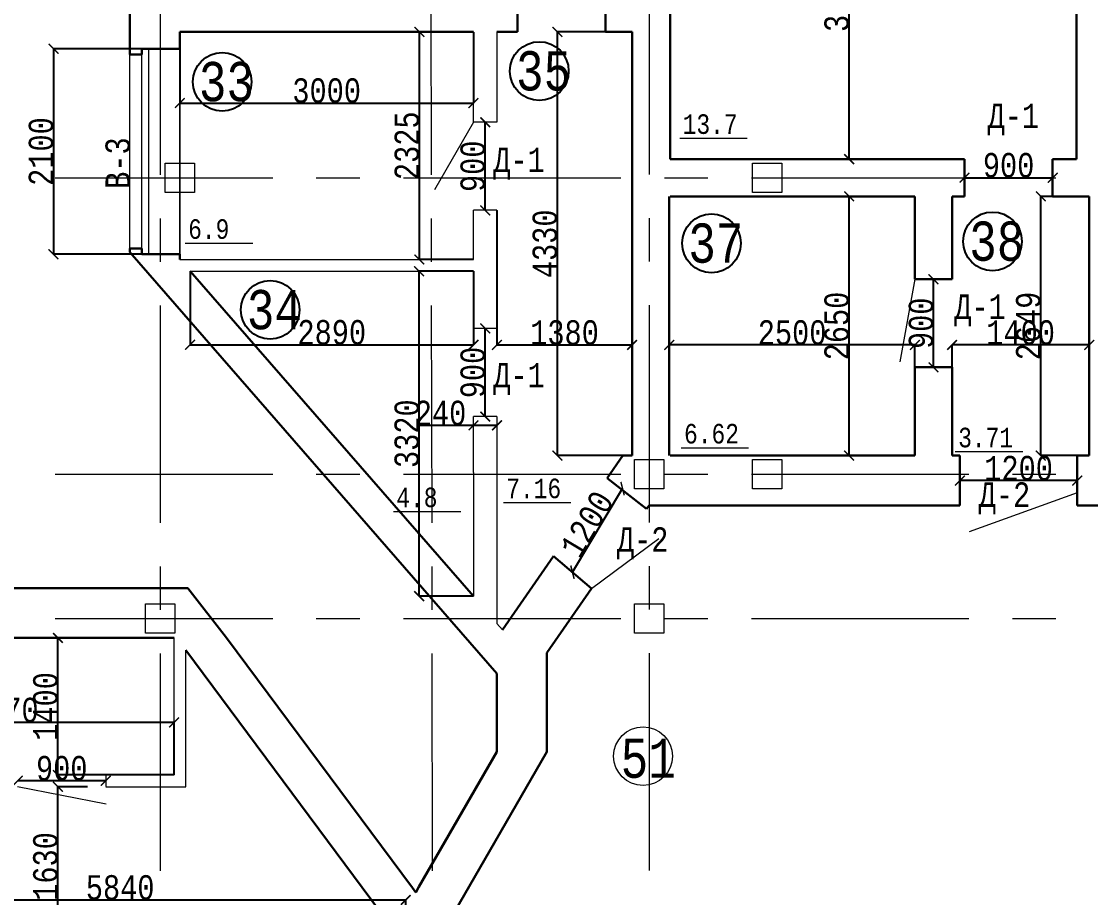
# Model space of a CAD drawing. Header units: millimetres. Extents: x -689206 to 4969298, y -1019800 to 703299.
# Drawn here: x 203509 to 214433, y -347715 to -338762 of the extents above; entities that cross this region are included whole.
import ezdxf

# ---------------------------------------------------------------- set-up
doc = ezdxf.new("R2010")
doc.units = ezdxf.units.MM
doc.linetypes.add('JIS_02_4.0', pattern=[5.5, 4, -1.5])
doc.linetypes.add('осеваяX2', pattern=[101.6, 63.5, -12.7, 12.7, -12.7])
for name, color, linetype, lineweight in [('несущие', 7, 'Continuous', 30), ('ОКНА', 250, 'Continuous', 20), ('РАЗМЕРЫ', 7, 'Continuous', 9), ('сваи', 7, 'JIS_02_4.0', 30), ('Слой1', 7, 'Continuous', 30), ('стены', 7, 'Continuous', 20)]:
    doc.layers.add(name, color=color, linetype=linetype, lineweight=lineweight)
doc.layers.add('четотам', color=7, linetype='Continuous')
doc.styles.add('Аннотативный', font='isocteur.ttf', dxfattribs={"width": 0.7, "height": 250})
doc.dimstyles.new('Аннотативный', dxfattribs={"dimscale": 0, "dimtxt": 250, "dimasz": 100, "dimexe": 1.25, "dimexo": 0.625, "dimtad": 1, "dimdec": 0, "dimtxsty": 'Аннотативный', "dimblk": 'ARCHTICK', "dimcen": 2.5, "dimadec": 0, "dimazin": 0, "dimtfac": 1, "dimtdec": 0, "dimtmove": 0, "dimatfit": 3, "dimfxl": 1, "dimarcsym": 0})

# ---------------------------------------------------------------- blocks, each defined once
blk = doc.blocks.new('_ArchTick')
at = {"color": 0, "linetype": 'ByBlock', "const_width": 0.15}
blk.add_lwpolyline([(-0.5, -0.5), (0.5, 0.5)], dxfattribs=at)
blk = doc.blocks.new('*D1908')
at = {"layer": 'Defpoints', "color": 0, "lineweight": 20, "transparency": 16777216}
for p in [(205128, -338870), (208128, -338870), (208128, -339597)]:
    blk.add_point(p, dxfattribs=at)
at = {"layer": 'стены', "color": 0, "lineweight": -2, "transparency": 16777216}
for p, q in [((205128, -338871), (205128, -339598)), ((208128, -338871), (208128, -339598)), ((205128, -339597), (208128, -339597))]:
    blk.add_line(p, q, dxfattribs=at)
at = {"layer": 'стены', "color": 0, "lineweight": -2, "transparency": 16777216, "xscale": 100, "yscale": 100, "zscale": 100, "rotation": 180}
blk.add_blockref('_ArchTick', (205128, -339597), dxfattribs=at)
at = {"layer": 'стены', "color": 0, "lineweight": -2, "transparency": 16777216, "xscale": 100, "yscale": 100, "zscale": 100}
blk.add_blockref('_ArchTick', (208128, -339597), dxfattribs=at)
at = {"layer": 'стены', "color": 0, "lineweight": 5, "transparency": 16777216, "insert": (206628, -339471), "char_height": 250, "attachment_point": 5, "style": 'Аннотативный'}
blk.add_mtext('3000', dxfattribs=at)
blk = doc.blocks.new('*D1949')
at = {"layer": 'Defpoints', "color": 0, "lineweight": 20, "transparency": 16777216}
for p in [(208248, -339793), (208248, -339793), (208248, -340693)]:
    blk.add_point(p, dxfattribs=at)
at = {"layer": 'стены', "color": 0, "lineweight": -2, "transparency": 16777216}
for p, q in [((208248, -340693), (208248, -339793)), ((208249, -339793), (208249, -339793)), ((208249, -340693), (208249, -340693))]:
    blk.add_line(p, q, dxfattribs=at)
at = {"layer": 'стены', "color": 0, "lineweight": -2, "transparency": 16777216, "xscale": 100, "yscale": 100, "zscale": 100}
for p, rotation in [((208248, -339793), 90), ((208248, -340693), 270)]:
    blk.add_blockref('_ArchTick', p, dxfattribs=dict(at, rotation=rotation))
at = {"layer": 'стены', "color": 0, "lineweight": 5, "transparency": 16777216, "insert": (208122, -340243), "char_height": 250, "attachment_point": 5, "rotation": 90, "style": 'Аннотативный'}
blk.add_mtext('900', dxfattribs=at)
blk = doc.blocks.new('*D1907')
at = {"layer": 'Defpoints', "color": 0, "lineweight": 20, "transparency": 16777216}
for p in [(205128, -339042), (203837, -341142), (205128, -341142)]:
    blk.add_point(p, dxfattribs=at)
at = {"layer": 'РАЗМЕРЫ', "color": 0, "lineweight": -2, "transparency": 16777216}
for p, q in [((205127, -339042), (203836, -339042)), ((203837, -339042), (203837, -341142)), ((205127, -341142), (203836, -341142))]:
    blk.add_line(p, q, dxfattribs=at)
at = {"layer": 'РАЗМЕРЫ', "color": 0, "lineweight": -2, "transparency": 16777216, "xscale": 100, "yscale": 100, "zscale": 100}
for p, rotation in [((203837, -339042), 90), ((203837, -341142), 270)]:
    blk.add_blockref('_ArchTick', p, dxfattribs=dict(at, rotation=rotation))
at = {"layer": 'РАЗМЕРЫ', "color": 0, "lineweight": 5, "transparency": 16777216, "insert": (203711, -340092), "char_height": 250, "attachment_point": 5, "rotation": 90, "style": 'Аннотативный'}
blk.add_mtext('2100', dxfattribs=at)
blk = doc.blocks.new('*D2016')
at = {"layer": 'Defpoints', "color": 0, "linetype": 'ByBlock', "lineweight": 20, "transparency": 16777216}
for p in [(201599, -345926), (201599, -346462), (205069, -346462)]:
    blk.add_point(p, dxfattribs=at)
at = {"layer": 'РАЗМЕРЫ', "color": 0, "linetype": 'ByBlock', "lineweight": -2, "transparency": 16777216}
for p, q in [((201599, -346461), (201599, -345925)), ((205069, -345926), (201599, -345926)), ((205069, -346461), (205069, -345925))]:
    blk.add_line(p, q, dxfattribs=at)
at = {"layer": 'РАЗМЕРЫ', "color": 0, "linetype": 'ByBlock', "lineweight": -2, "transparency": 16777216, "xscale": 100, "yscale": 100, "zscale": 100, "rotation": 180}
blk.add_blockref('_ArchTick', (201599, -345926), dxfattribs=at)
at = {"layer": 'РАЗМЕРЫ', "color": 0, "linetype": 'ByBlock', "lineweight": -2, "transparency": 16777216, "xscale": 100, "yscale": 100, "zscale": 100}
blk.add_blockref('_ArchTick', (205069, -345926), dxfattribs=at)
at = {"layer": 'РАЗМЕРЫ', "color": 0, "linetype": 'ByBlock', "lineweight": 5, "transparency": 16777216, "insert": (203334, -345800), "char_height": 250, "attachment_point": 5, "style": 'Аннотативный'}
blk.add_mtext('3470', dxfattribs=at)
blk = doc.blocks.new('*D1995')
at = {"layer": 'Defpoints', "color": 0, "linetype": 'ByBlock', "lineweight": 20, "transparency": 16777216}
for p in [(203882, -346582), (204186, -346582), (204186, -348212)]:
    blk.add_point(p, dxfattribs=at)
at = {"layer": 'РАЗМЕРЫ', "color": 0, "linetype": 'ByBlock', "lineweight": -2, "transparency": 16777216}
for p, q in [((204185, -346582), (203880, -346582)), ((203882, -348212), (203882, -346582)), ((204185, -348212), (203880, -348212))]:
    blk.add_line(p, q, dxfattribs=at)
at = {"layer": 'РАЗМЕРЫ', "color": 0, "linetype": 'ByBlock', "lineweight": -2, "transparency": 16777216, "xscale": 100, "yscale": 100, "zscale": 100}
for p, rotation in [((203882, -346582), 90), ((203882, -348212), 270)]:
    blk.add_blockref('_ArchTick', p, dxfattribs=dict(at, rotation=rotation))
at = {"layer": 'РАЗМЕРЫ', "color": 0, "linetype": 'ByBlock', "lineweight": 5, "transparency": 16777216, "insert": (203756, -347397), "char_height": 250, "attachment_point": 5, "rotation": 90, "style": 'Аннотативный'}
blk.add_mtext('1630', dxfattribs=at)
blk = doc.blocks.new('*D1996')
at = {"layer": 'Defpoints', "color": 0, "linetype": 'ByBlock', "lineweight": 20, "transparency": 16777216}
for p in [(207436, -347739), (201599, -348212), (207436, -348212)]:
    blk.add_point(p, dxfattribs=at)
at = {"layer": 'РАЗМЕРЫ', "color": 0, "linetype": 'ByBlock', "lineweight": -2, "transparency": 16777216}
for p, q in [((201599, -348211), (201599, -347738)), ((201599, -347739), (207436, -347739)), ((207436, -348211), (207436, -347738))]:
    blk.add_line(p, q, dxfattribs=at)
at = {"layer": 'РАЗМЕРЫ', "color": 0, "linetype": 'ByBlock', "lineweight": -2, "transparency": 16777216, "xscale": 100, "yscale": 100, "zscale": 100, "rotation": 180}
blk.add_blockref('_ArchTick', (201599, -347739), dxfattribs=at)
at = {"layer": 'РАЗМЕРЫ', "color": 0, "linetype": 'ByBlock', "lineweight": -2, "transparency": 16777216, "xscale": 100, "yscale": 100, "zscale": 100}
blk.add_blockref('_ArchTick', (207436, -347739), dxfattribs=at)
at = {"layer": 'РАЗМЕРЫ', "color": 0, "linetype": 'ByBlock', "lineweight": 5, "transparency": 16777216, "insert": (204518, -347613), "char_height": 250, "attachment_point": 5, "style": 'Аннотативный'}
blk.add_mtext('5840', dxfattribs=at)
blk = doc.blocks.new('*D1990')
at = {"layer": 'Defpoints', "color": 0, "linetype": 'ByBlock', "lineweight": 20, "transparency": 16777216}
for p in [(208128, -342890), (208128, -342890), (208368, -342890)]:
    blk.add_point(p, dxfattribs=at)
at = {"layer": 'РАЗМЕРЫ', "color": 0, "linetype": 'ByBlock', "lineweight": -2, "transparency": 16777216}
for p, q in [((208128, -342890), (207554, -342890)), ((208128, -342890), (208128, -342889)), ((208368, -342890), (208128, -342890)), ((208368, -342890), (208368, -342889))]:
    blk.add_line(p, q, dxfattribs=at)
at = {"layer": 'РАЗМЕРЫ', "color": 0, "linetype": 'ByBlock', "lineweight": -2, "transparency": 16777216, "xscale": 100, "yscale": 100, "zscale": 100, "rotation": 180}
blk.add_blockref('_ArchTick', (208128, -342890), dxfattribs=at)
at = {"layer": 'РАЗМЕРЫ', "color": 0, "linetype": 'ByBlock', "lineweight": -2, "transparency": 16777216, "xscale": 100, "yscale": 100, "zscale": 100}
blk.add_blockref('_ArchTick', (208368, -342890), dxfattribs=at)
at = {"layer": 'РАЗМЕРЫ', "color": 0, "linetype": 'ByBlock', "lineweight": 5, "transparency": 16777216, "insert": (207791, -342765), "char_height": 250, "attachment_point": 5, "style": 'Аннотативный'}
blk.add_mtext('240', dxfattribs=at)
blk = doc.blocks.new('*D2032')
at = {"layer": 'Defpoints', "color": 0, "linetype": 'ByBlock', "lineweight": 20, "transparency": 16777216}
for p in [(203882, -345062), (205069, -345062), (205069, -346462)]:
    blk.add_point(p, dxfattribs=at)
at = {"layer": 'РАЗМЕРЫ', "color": 0, "linetype": 'ByBlock', "lineweight": -2, "transparency": 16777216}
for p, q in [((205068, -345062), (203880, -345062)), ((203882, -346462), (203882, -345062)), ((205068, -346462), (203880, -346462))]:
    blk.add_line(p, q, dxfattribs=at)
at = {"layer": 'РАЗМЕРЫ', "color": 0, "linetype": 'ByBlock', "lineweight": -2, "transparency": 16777216, "xscale": 100, "yscale": 100, "zscale": 100}
for p, rotation in [((203882, -345062), 90), ((203882, -346462), 270)]:
    blk.add_blockref('_ArchTick', p, dxfattribs=dict(at, rotation=rotation))
at = {"layer": 'РАЗМЕРЫ', "color": 0, "linetype": 'ByBlock', "lineweight": 5, "transparency": 16777216, "insert": (203756, -345762), "char_height": 250, "attachment_point": 5, "rotation": 90, "style": 'Аннотативный'}
blk.add_mtext('1400', dxfattribs=at)
blk = doc.blocks.new('*D2033')
at = {"layer": 'Defpoints', "color": 0, "linetype": 'ByBlock', "lineweight": 20, "transparency": 16777216}
for p in [(203471, -346521), (203471, -346521), (204371, -346521)]:
    blk.add_point(p, dxfattribs=at)
at = {"layer": 'РАЗМЕРЫ', "color": 0, "linetype": 'ByBlock', "lineweight": -2, "transparency": 16777216}
for p, q in [((203471, -346520), (203471, -346519)), ((204371, -346521), (203471, -346521)), ((204371, -346520), (204371, -346519))]:
    blk.add_line(p, q, dxfattribs=at)
at = {"layer": 'РАЗМЕРЫ', "color": 0, "linetype": 'ByBlock', "lineweight": -2, "transparency": 16777216, "xscale": 100, "yscale": 100, "zscale": 100, "rotation": 180}
blk.add_blockref('_ArchTick', (203471, -346521), dxfattribs=at)
at = {"layer": 'РАЗМЕРЫ', "color": 0, "linetype": 'ByBlock', "lineweight": -2, "transparency": 16777216, "xscale": 100, "yscale": 100, "zscale": 100}
blk.add_blockref('_ArchTick', (204371, -346521), dxfattribs=at)
at = {"layer": 'РАЗМЕРЫ', "color": 0, "linetype": 'ByBlock', "lineweight": 5, "transparency": 16777216, "insert": (203921, -346395), "char_height": 250, "attachment_point": 5, "style": 'Аннотативный'}
blk.add_mtext('900', dxfattribs=at)
blk = doc.blocks.new('*D2024')
at = {"layer": 'Defpoints', "color": 0, "linetype": 'ByBlock', "lineweight": 20, "transparency": 16777216}
for p in [(213924, -340550), (214418, -340550), (214418, -343199)]:
    blk.add_point(p, dxfattribs=at)
at = {"layer": 'РАЗМЕРЫ', "color": 0, "linetype": 'ByBlock', "lineweight": -2, "transparency": 16777216}
for p, q in [((214417, -340550), (213922, -340550)), ((213924, -343199), (213924, -340550)), ((214417, -343199), (213922, -343199))]:
    blk.add_line(p, q, dxfattribs=at)
at = {"layer": 'РАЗМЕРЫ', "color": 0, "linetype": 'ByBlock', "lineweight": -2, "transparency": 16777216, "xscale": 100, "yscale": 100, "zscale": 100}
for p, rotation in [((213924, -340550), 90), ((213924, -343199), 270)]:
    blk.add_blockref('_ArchTick', p, dxfattribs=dict(at, rotation=rotation))
at = {"layer": 'РАЗМЕРЫ', "color": 0, "linetype": 'ByBlock', "lineweight": 5, "transparency": 16777216, "insert": (213798, -341875), "char_height": 250, "attachment_point": 5, "rotation": 90, "style": 'Аннотативный'}
blk.add_mtext('2649', dxfattribs=at)
blk = doc.blocks.new('*D2025')
at = {"layer": 'Defpoints', "color": 0, "linetype": 'ByBlock', "lineweight": 20, "transparency": 16777216}
for p in [(212828, -341397), (212828, -341397), (212828, -342297)]:
    blk.add_point(p, dxfattribs=at)
at = {"layer": 'РАЗМЕРЫ', "color": 0, "linetype": 'ByBlock', "lineweight": -2, "transparency": 16777216}
for p, q in [((212828, -342297), (212828, -341397)), ((212829, -341397), (212829, -341397)), ((212829, -342297), (212829, -342297))]:
    blk.add_line(p, q, dxfattribs=at)
at = {"layer": 'РАЗМЕРЫ', "color": 0, "linetype": 'ByBlock', "lineweight": -2, "transparency": 16777216, "xscale": 100, "yscale": 100, "zscale": 100}
for p, rotation in [((212828, -341397), 90), ((212828, -342297), 270)]:
    blk.add_blockref('_ArchTick', p, dxfattribs=dict(at, rotation=rotation))
at = {"layer": 'РАЗМЕРЫ', "color": 0, "linetype": 'ByBlock', "lineweight": 9, "transparency": 16777216, "insert": (212702, -341847), "char_height": 250, "attachment_point": 5, "rotation": 90, "style": 'Аннотативный'}
blk.add_mtext('900', dxfattribs=at)
blk = doc.blocks.new('*D2046')
at = {"layer": 'Defpoints', "color": 0, "linetype": 'ByBlock', "lineweight": 20, "transparency": 16777216}
for p in [(207575, -338870), (208128, -338870), (208128, -341195)]:
    blk.add_point(p, dxfattribs=at)
at = {"layer": 'РАЗМЕРЫ', "color": 0, "linetype": 'ByBlock', "lineweight": -2, "transparency": 16777216}
for p, q in [((208127, -338870), (207573, -338870)), ((207575, -341195), (207575, -338870)), ((208127, -341195), (207573, -341195))]:
    blk.add_line(p, q, dxfattribs=at)
at = {"layer": 'РАЗМЕРЫ', "color": 0, "linetype": 'ByBlock', "lineweight": -2, "transparency": 16777216, "xscale": 100, "yscale": 100, "zscale": 100}
for p, rotation in [((207575, -338870), 90), ((207575, -341195), 270)]:
    blk.add_blockref('_ArchTick', p, dxfattribs=dict(at, rotation=rotation))
at = {"layer": 'РАЗМЕРЫ', "color": 0, "linetype": 'ByBlock', "lineweight": 5, "transparency": 16777216, "insert": (207449, -340033), "char_height": 250, "attachment_point": 5, "rotation": 90, "style": 'Аннотативный'}
blk.add_mtext('2325', dxfattribs=at)
blk = doc.blocks.new('*D2047')
at = {"layer": 'Defpoints', "color": 0, "linetype": 'ByBlock', "lineweight": 20, "transparency": 16777216}
for p in [(207573, -341315), (208128, -341315), (208128, -344635)]:
    blk.add_point(p, dxfattribs=at)
at = {"layer": 'РАЗМЕРЫ', "color": 0, "linetype": 'ByBlock', "lineweight": -2, "transparency": 16777216}
for p, q in [((208127, -341315), (207572, -341315)), ((207573, -344635), (207573, -341315)), ((208127, -344635), (207572, -344635))]:
    blk.add_line(p, q, dxfattribs=at)
at = {"layer": 'РАЗМЕРЫ', "color": 0, "linetype": 'ByBlock', "lineweight": -2, "transparency": 16777216, "xscale": 100, "yscale": 100, "zscale": 100}
for p, rotation in [((207573, -341315), 90), ((207573, -344635), 270)]:
    blk.add_blockref('_ArchTick', p, dxfattribs=dict(at, rotation=rotation))
at = {"layer": 'РАЗМЕРЫ', "color": 0, "linetype": 'ByBlock', "lineweight": 5, "transparency": 16777216, "insert": (207448, -342975), "char_height": 250, "attachment_point": 5, "rotation": 90, "style": 'Аннотативный'}
blk.add_mtext('3320', dxfattribs=at)
blk = doc.blocks.new('*D2049')
at = {"layer": 'Defpoints', "color": 0, "linetype": 'ByBlock', "lineweight": 20, "transparency": 16777216}
for p in [(205232, -341315), (208128, -341315), (208128, -342067)]:
    blk.add_point(p, dxfattribs=at)
at = {"layer": 'РАЗМЕРЫ', "color": 0, "linetype": 'ByBlock', "lineweight": -2, "transparency": 16777216}
for p, q in [((205232, -341316), (205232, -342068)), ((208128, -341316), (208128, -342068)), ((205232, -342067), (208128, -342067))]:
    blk.add_line(p, q, dxfattribs=at)
at = {"layer": 'РАЗМЕРЫ', "color": 0, "linetype": 'ByBlock', "lineweight": -2, "transparency": 16777216, "xscale": 100, "yscale": 100, "zscale": 100, "rotation": 180}
blk.add_blockref('_ArchTick', (205232, -342067), dxfattribs=at)
at = {"layer": 'РАЗМЕРЫ', "color": 0, "linetype": 'ByBlock', "lineweight": -2, "transparency": 16777216, "xscale": 100, "yscale": 100, "zscale": 100}
blk.add_blockref('_ArchTick', (208128, -342067), dxfattribs=at)
at = {"layer": 'РАЗМЕРЫ', "color": 0, "linetype": 'ByBlock', "lineweight": 5, "transparency": 16777216, "insert": (206680, -341941), "char_height": 250, "attachment_point": 5, "style": 'Аннотативный'}
blk.add_mtext('2890', dxfattribs=at)
blk = doc.blocks.new('*D2055')
at = {"layer": 'Defpoints', "color": 0, "linetype": 'ByBlock', "lineweight": 20, "transparency": 16777216}
for p in [(208985, -338870), (209748, -338870), (209748, -343199)]:
    blk.add_point(p, dxfattribs=at)
at = {"layer": 'РАЗМЕРЫ', "color": 0, "linetype": 'ByBlock', "lineweight": -2, "transparency": 16777216}
for p, q in [((209747, -338870), (208984, -338870)), ((208985, -343199), (208985, -338870)), ((209747, -343199), (208984, -343199))]:
    blk.add_line(p, q, dxfattribs=at)
at = {"layer": 'РАЗМЕРЫ', "color": 0, "linetype": 'ByBlock', "lineweight": -2, "transparency": 16777216, "xscale": 100, "yscale": 100, "zscale": 100}
for p, rotation in [((208985, -338870), 90), ((208985, -343199), 270)]:
    blk.add_blockref('_ArchTick', p, dxfattribs=dict(at, rotation=rotation))
at = {"layer": 'РАЗМЕРЫ', "color": 0, "linetype": 'ByBlock', "lineweight": 5, "transparency": 16777216, "insert": (208859, -341035), "char_height": 250, "attachment_point": 5, "rotation": 90, "style": 'Аннотативный'}
blk.add_mtext('4330', dxfattribs=at)
blk = doc.blocks.new('*D2067')
at = {"layer": 'Defpoints', "color": 0, "linetype": 'ByBlock', "lineweight": 20, "transparency": 16777216}
for p in [(211966, -340550), (212638, -340550), (212638, -343199)]:
    blk.add_point(p, dxfattribs=at)
at = {"layer": 'РАЗМЕРЫ', "color": 0, "linetype": 'ByBlock', "lineweight": -2, "transparency": 16777216}
for p, q in [((212637, -340550), (211965, -340550)), ((211966, -343199), (211966, -340550)), ((212637, -343199), (211965, -343199))]:
    blk.add_line(p, q, dxfattribs=at)
at = {"layer": 'РАЗМЕРЫ', "color": 0, "linetype": 'ByBlock', "lineweight": -2, "transparency": 16777216, "xscale": 100, "yscale": 100, "zscale": 100}
for p, rotation in [((211966, -340550), 90), ((211966, -343199), 270)]:
    blk.add_blockref('_ArchTick', p, dxfattribs=dict(at, rotation=rotation))
at = {"layer": 'РАЗМЕРЫ', "color": 0, "linetype": 'ByBlock', "lineweight": 5, "transparency": 16777216, "insert": (211840, -341875), "char_height": 250, "attachment_point": 5, "rotation": 90, "style": 'Аннотативный'}
blk.add_mtext('2650', dxfattribs=at)
blk = doc.blocks.new('*D2068')
at = {"layer": 'Defpoints', "color": 0, "linetype": 'ByBlock', "lineweight": 20, "transparency": 16777216}
for p in [(210530, -336870), (211966, -336870), (210138, -340170)]:
    blk.add_point(p, dxfattribs=at)
at = {"layer": 'РАЗМЕРЫ', "color": 0, "linetype": 'ByBlock', "lineweight": -2, "transparency": 16777216}
for p, q in [((210531, -336870), (211967, -336870)), ((211966, -340170), (211966, -336870)), ((210139, -340170), (211967, -340170))]:
    blk.add_line(p, q, dxfattribs=at)
at = {"layer": 'РАЗМЕРЫ', "color": 0, "linetype": 'ByBlock', "lineweight": -2, "transparency": 16777216, "xscale": 100, "yscale": 100, "zscale": 100}
for p, rotation in [((211966, -336870), 90), ((211966, -340170), 270)]:
    blk.add_blockref('_ArchTick', p, dxfattribs=dict(at, rotation=rotation))
at = {"layer": 'РАЗМЕРЫ', "color": 0, "linetype": 'ByBlock', "lineweight": 5, "transparency": 16777216, "insert": (211840, -338520), "char_height": 250, "attachment_point": 5, "rotation": 90, "style": 'Аннотативный'}
blk.add_mtext('3300', dxfattribs=at)
blk = doc.blocks.new('*D2069')
at = {"layer": 'Defpoints', "color": 0, "linetype": 'ByBlock', "lineweight": 20, "transparency": 16777216}
for p in [(213145, -340360), (214045, -340360), (214045, -340360)]:
    blk.add_point(p, dxfattribs=at)
at = {"layer": 'РАЗМЕРЫ', "color": 0, "linetype": 'ByBlock', "lineweight": -2, "transparency": 16777216}
for p, q in [((213145, -340359), (213145, -340359)), ((213145, -340360), (214045, -340360)), ((214045, -340359), (214045, -340359))]:
    blk.add_line(p, q, dxfattribs=at)
at = {"layer": 'РАЗМЕРЫ', "color": 0, "linetype": 'ByBlock', "lineweight": -2, "transparency": 16777216, "xscale": 100, "yscale": 100, "zscale": 100, "rotation": 180}
blk.add_blockref('_ArchTick', (213145, -340360), dxfattribs=at)
at = {"layer": 'РАЗМЕРЫ', "color": 0, "linetype": 'ByBlock', "lineweight": -2, "transparency": 16777216, "xscale": 100, "yscale": 100, "zscale": 100}
blk.add_blockref('_ArchTick', (214045, -340360), dxfattribs=at)
at = {"layer": 'РАЗМЕРЫ', "color": 0, "linetype": 'ByBlock', "lineweight": 5, "transparency": 16777216, "insert": (213595, -340234), "char_height": 250, "attachment_point": 5, "style": 'Аннотативный'}
blk.add_mtext('900', dxfattribs=at)
blk = doc.blocks.new('*D2058')
at = {"layer": 'Defpoints', "color": 0, "linetype": 'ByBlock', "lineweight": 30, "transparency": 16777216}
for p in [(213097, -343454), (213097, -343454), (214297, -343454)]:
    blk.add_point(p, dxfattribs=at)
at = {"layer": 'РАЗМЕРЫ', "color": 0, "linetype": 'ByBlock', "lineweight": -2, "transparency": 16777216}
for p, q in [((213097, -343454), (213097, -343453)), ((214297, -343454), (213097, -343454)), ((214297, -343455), (214297, -343456))]:
    blk.add_line(p, q, dxfattribs=at)
at = {"layer": 'РАЗМЕРЫ', "color": 0, "linetype": 'ByBlock', "lineweight": -2, "transparency": 16777216, "xscale": 100, "yscale": 100, "zscale": 100, "rotation": 180}
blk.add_blockref('_ArchTick', (213097, -343454), dxfattribs=at)
at = {"layer": 'РАЗМЕРЫ', "color": 0, "linetype": 'ByBlock', "lineweight": -2, "transparency": 16777216, "xscale": 100, "yscale": 100, "zscale": 100}
blk.add_blockref('_ArchTick', (214297, -343454), dxfattribs=at)
at = {"layer": 'РАЗМЕРЫ', "color": 0, "linetype": 'ByBlock', "lineweight": 5, "transparency": 16777216, "insert": (213697, -343329), "char_height": 250, "attachment_point": 5, "style": 'Аннотативный'}
blk.add_mtext('1200', dxfattribs=at)
blk = doc.blocks.new('*D2052')
at = {"layer": 'Defpoints', "color": 0, "linetype": 'ByBlock', "lineweight": 20, "transparency": 16777216}
for p in [(213018, -342068), (213018, -343199), (214418, -343199)]:
    blk.add_point(p, dxfattribs=at)
at = {"layer": 'РАЗМЕРЫ', "color": 0, "linetype": 'ByBlock', "lineweight": -2, "transparency": 16777216}
for p, q in [((213018, -343199), (213018, -342067)), ((214418, -342068), (213018, -342068)), ((214418, -343199), (214418, -342067))]:
    blk.add_line(p, q, dxfattribs=at)
at = {"layer": 'РАЗМЕРЫ', "color": 0, "linetype": 'ByBlock', "lineweight": -2, "transparency": 16777216, "xscale": 100, "yscale": 100, "zscale": 100, "rotation": 180}
blk.add_blockref('_ArchTick', (213018, -342068), dxfattribs=at)
at = {"layer": 'РАЗМЕРЫ', "color": 0, "linetype": 'ByBlock', "lineweight": -2, "transparency": 16777216, "xscale": 100, "yscale": 100, "zscale": 100}
blk.add_blockref('_ArchTick', (214418, -342068), dxfattribs=at)
at = {"layer": 'РАЗМЕРЫ', "color": 0, "linetype": 'ByBlock', "lineweight": 5, "transparency": 16777216, "insert": (213718, -341943), "char_height": 250, "attachment_point": 5, "style": 'Аннотативный'}
blk.add_mtext('1400', dxfattribs=at)
blk = doc.blocks.new('*D2053')
at = {"layer": 'Defpoints', "color": 0, "linetype": 'ByBlock', "lineweight": 20, "transparency": 16777216}
for p in [(210128, -342068), (210128, -343199), (212638, -343199)]:
    blk.add_point(p, dxfattribs=at)
at = {"layer": 'РАЗМЕРЫ', "color": 0, "linetype": 'ByBlock', "lineweight": -2, "transparency": 16777216}
for p, q in [((210128, -343199), (210128, -342067)), ((212638, -342068), (210128, -342068)), ((212638, -343199), (212638, -342067))]:
    blk.add_line(p, q, dxfattribs=at)
at = {"layer": 'РАЗМЕРЫ', "color": 0, "linetype": 'ByBlock', "lineweight": -2, "transparency": 16777216, "xscale": 100, "yscale": 100, "zscale": 100, "rotation": 180}
blk.add_blockref('_ArchTick', (210128, -342068), dxfattribs=at)
at = {"layer": 'РАЗМЕРЫ', "color": 0, "linetype": 'ByBlock', "lineweight": -2, "transparency": 16777216, "xscale": 100, "yscale": 100, "zscale": 100}
blk.add_blockref('_ArchTick', (212638, -342068), dxfattribs=at)
at = {"layer": 'РАЗМЕРЫ', "color": 0, "linetype": 'ByBlock', "lineweight": 5, "transparency": 16777216, "insert": (211383, -341943), "char_height": 250, "attachment_point": 5, "style": 'Аннотативный'}
blk.add_mtext('2500', dxfattribs=at)
blk = doc.blocks.new('*D2054')
at = {"layer": 'Defpoints', "color": 0, "linetype": 'ByBlock', "lineweight": 20, "transparency": 16777216}
for p in [(208368, -340693), (209748, -340693), (209748, -342068)]:
    blk.add_point(p, dxfattribs=at)
at = {"layer": 'РАЗМЕРЫ', "color": 0, "linetype": 'ByBlock', "lineweight": -2, "transparency": 16777216}
for p, q in [((208368, -340693), (208368, -342069)), ((209748, -340693), (209748, -342069)), ((208368, -342068), (209748, -342068))]:
    blk.add_line(p, q, dxfattribs=at)
at = {"layer": 'РАЗМЕРЫ', "color": 0, "linetype": 'ByBlock', "lineweight": -2, "transparency": 16777216, "xscale": 100, "yscale": 100, "zscale": 100, "rotation": 180}
blk.add_blockref('_ArchTick', (208368, -342068), dxfattribs=at)
at = {"layer": 'РАЗМЕРЫ', "color": 0, "linetype": 'ByBlock', "lineweight": -2, "transparency": 16777216, "xscale": 100, "yscale": 100, "zscale": 100}
blk.add_blockref('_ArchTick', (209748, -342068), dxfattribs=at)
at = {"layer": 'РАЗМЕРЫ', "color": 0, "linetype": 'ByBlock', "lineweight": 5, "transparency": 16777216, "insert": (209058, -341943), "char_height": 250, "attachment_point": 5, "style": 'Аннотативный'}
blk.add_mtext('1380', dxfattribs=at)
blk = doc.blocks.new('*D2183')
at = {"layer": 'Defpoints', "color": 0, "linetype": 'ByBlock', "lineweight": 5, "ltscale": 35, "transparency": 16777216}
for p in [(209651, -343536), (209651, -343536), (209139, -344391)]:
    blk.add_point(p, dxfattribs=at)
at = {"layer": 'сваи', "color": 0, "linetype": 'ByBlock', "lineweight": -2, "ltscale": 35, "transparency": 16777216}
for p, q in [((209139, -344391), (209651, -343536)), ((209651, -343536), (209652, -343536)), ((209139, -344391), (209140, -344391))]:
    blk.add_line(p, q, dxfattribs=at)
at = {"layer": 'сваи', "color": 0, "linetype": 'ByBlock', "lineweight": -2, "ltscale": 35, "transparency": 16777216, "xscale": 100, "yscale": 100, "zscale": 100}
for p, rotation in [((209651, -343536), 59.09078040231847), ((209139, -344391), 239.0907804023185)]:
    blk.add_blockref('_ArchTick', p, dxfattribs=dict(at, rotation=rotation))
at = {"layer": 'сваи', "color": 0, "linetype": 'ByBlock', "lineweight": 5, "ltscale": 35, "transparency": 16777216, "insert": (209287, -343899), "char_height": 250, "attachment_point": 5, "rotation": 59.0908, "style": 'Аннотативный'}
blk.add_mtext('1200', dxfattribs=at)
blk = doc.blocks.new('*D2184')
at = {"layer": 'Defpoints', "color": 0, "linetype": 'ByBlock', "lineweight": 20, "ltscale": 35, "transparency": 16777216}
for p in [(208248, -341900), (208248, -341900), (208248, -342800)]:
    blk.add_point(p, dxfattribs=at)
at = {"layer": 'сваи', "color": 0, "linetype": 'ByBlock', "lineweight": -2, "ltscale": 35, "transparency": 16777216}
for p, q in [((208248, -342800), (208248, -341900)), ((208249, -341900), (208249, -341900)), ((208249, -342800), (208249, -342800))]:
    blk.add_line(p, q, dxfattribs=at)
at = {"layer": 'сваи', "color": 0, "linetype": 'ByBlock', "lineweight": -2, "ltscale": 35, "transparency": 16777216, "xscale": 100, "yscale": 100, "zscale": 100}
for p, rotation in [((208248, -341900), 90), ((208248, -342800), 270)]:
    blk.add_blockref('_ArchTick', p, dxfattribs=dict(at, rotation=rotation))
at = {"layer": 'сваи', "color": 0, "linetype": 'ByBlock', "lineweight": 5, "ltscale": 35, "transparency": 16777216, "insert": (208122, -342350), "char_height": 250, "attachment_point": 5, "rotation": 90, "style": 'Аннотативный'}
blk.add_mtext('900', dxfattribs=at)

msp = doc.modelspace()

# ---------------------------------------------------------------- linework, layer by layer
at = {"layer": 'несущие', "color": 0}
for p, q in [((212638.1, -342550), (212638.1, -343199.5)), ((213018.1, -342550), (213018.1, -343199.5)), ((214418.1, -342550), (214418.1, -343199.5)), ((209494.8, -343428.3), (209652.7, -343199.5)), ((209652.7, -343199.5), (209748.1, -343199.5)), ((210138.1, -343199.5), (212638.1, -343199.5)), ((213018.1, -343199.5), (213096.8, -343199.5)), ((213096.8, -343199.5), (213096.8, -343709.5)), ((214296.8, -343199.5), (214418.1, -343199.5)), ((214296.8, -343199.5), (214296.8, -343709.5)), ((213096.8, -343709.5), (209922.6, -343709.5)), ((205210.6, -344554.4), (205208.7, -344552)), ((205605.2, -345062), (205210.6, -344554.4)), ((207503.3, -347615.9), (205605.2, -345062)), ((207436.3, -348212), (205188.7, -345187.8)), ((207538, -347662.6), (207571.1, -347605.3)), ((207503.3, -347615.9), (207538, -347662.6))]:
    msp.add_line(p, q, dxfattribs=at)
at = {"layer": 'ОКНА'}
for p, q in [((204808, -339042.1), (204808, -341142.1)), ((204738, -341082.1), (204738, -339102.1))]:
    msp.add_line(p, q, dxfattribs=at)
at = {"layer": 'РАЗМЕРЫ', "linetype": 'осеваяX2', "lineweight": 5, "ltscale": 35}
for p, q in [((207680.1, -330996.7), (207760.2, -380834.4)), ((209924.2, -330993.1), (209924.2, -380834.4))]:
    msp.add_line(p, q, dxfattribs=at)
at = {"layer": 'РАЗМЕРЫ', "linetype": 'ByBlock', "lineweight": 20}
for p, q in [((205128, -338870), (205128, -341195)), ((205128, -341195), (208128, -341195)), ((205232.5, -341315), (208128, -341315)), ((205068.7, -346462), (205068.7, -345062)), ((205188.7, -346582), (205188.7, -345187.8)), ((204370.5, -346460.7), (204370.5, -346580.7)), ((204370.5, -346462), (205068.7, -346462)), ((204370.5, -346582), (205188.7, -346582))]:
    msp.add_line(p, q, dxfattribs=at)
at = {"layer": 'РАЗМЕРЫ'}
for p, q in [((205128, -341142.1), (205128, -339042.1)), ((204618, -341082.1), (204618, -339102.1)), ((210235.8, -339954.7), (210925.1, -339954.7)), ((205183.5, -341027.2), (205872.8, -341027.2)), ((210249.9, -343118), (210939.1, -343118)), ((213050.8, -343157.1), (213740.1, -343157.1)), ((207310.2, -343768.9), (207999.5, -343768.9)), ((208433.4, -343676.9), (209122.7, -343676.9))]:
    msp.add_line(p, q, dxfattribs=at)
at = {"layer": 'РАЗМЕРЫ', "linetype": 'ByBlock', "lineweight": 30}
for p, q in [((209748.1, -340550), (209748.1, -343199.5)), ((210128.1, -340550), (210128.1, -343199.5)), ((213018.1, -341397), (212638.1, -341397)), ((213018.1, -342297), (212638.1, -342297))]:
    msp.add_line(p, q, dxfattribs=at)
at = {"layer": 'РАЗМЕРЫ', "linetype": 'ByBlock', "lineweight": 9}
for p, q in [((212638.1, -341397), (212484, -342241)), ((203470.5, -346580.7), (204374, -346758.7))]:
    msp.add_line(p, q, dxfattribs=at)
at = {"layer": 'РАЗМЕРЫ', "linetype": 'ByBlock', "lineweight": 30, "ltscale": 35}
for p, q in [((209850.6, -343709.5), (209494.8, -343428.3)), ((209494.8, -343428.3), (209894.9, -343744.4)), ((209894.9, -343744.4), (209922.6, -343709.5))]:
    msp.add_line(p, q, dxfattribs=at)
at = {"layer": 'РАЗМЕРЫ', "linetype": 'ByBlock', "lineweight": 9, "ltscale": 35}
msp.add_line((209333.2, -344555.7), (210020.4, -344047.4), dxfattribs=at)
at = {"layer": 'сваи', "linetype": 'ByBlock', "lineweight": 20, "ltscale": 35}
for p, q in [((208368, -341900), (208128, -341900)), ((208368, -342800), (208128, -342800))]:
    msp.add_line(p, q, dxfattribs=at)
at = {"layer": 'Слой1', "lineweight": 30}
for p, q in [((204738, -339042.1), (205128, -339042.1)), ((204738, -339042.1), (204738, -339102.1)), ((204738, -339102.1), (204618, -339102.1)), ((204738, -341082.1), (204618, -341082.1)), ((204738, -341082.1), (204738, -341142.1)), ((204738, -341142.1), (205128, -341142.1))]:
    msp.add_line(p, q, dxfattribs=at)
at = {"layer": 'стены', "linetype": 'осеваяX2', "lineweight": 5, "ltscale": 35}
for p, q in [((204928, -330996.7), (204928, -380834.4)), ((186075.3, -340362), (253128, -340362)), ((186075.3, -343389.5), (253128, -343389.5)), ((186075.3, -344862), (253128, -344862))]:
    msp.add_line(p, q, dxfattribs=at)
at = {"layer": 'стены', "lineweight": 30}
for p, q in [((210138.1, -340170), (210138.1, -336870)), ((214288.1, -336870), (214288.1, -340170)), ((204618, -339102.1), (204618, -337091.1)), ((208576.1, -338870), (208576.1, -338360)), ((209476.1, -338870), (209476.1, -338360)), ((205128, -338870), (208128, -338870)), ((205128, -338870), (205128, -339042.1)), ((208576.1, -338870), (208368, -338870)), ((209748.1, -338870), (209476.1, -338870)), ((209748.1, -340550), (209748.1, -338870)), ((213144.5, -340170), (210138.1, -340170)), ((213144.5, -340550), (213144.5, -340170)), ((214138.1, -340170), (214044.5, -340170)), ((214044.5, -340170), (214044.5, -340550)), ((214138.1, -340170), (214288.1, -340170)), ((212638.1, -340550), (210138.1, -340550)), ((210138.1, -340550), (212266.1, -340550)), ((212638.1, -341397), (212638.1, -340550)), ((213144.5, -340550), (213018.1, -340550)), ((213018.1, -341397), (213018.1, -340550)), ((213018.1, -340550), (213018.1, -341397)), ((213018.1, -340550), (213144.5, -340550)), ((214418.1, -340550), (214044.5, -340550)), ((214044.5, -340550), (214418.1, -340550)), ((214418.1, -340550), (214418.1, -342550)), ((204618, -341119.5), (204618, -341082.1)), ((204618, -341119.5), (208368, -345425)), ((205128, -341142.1), (205128, -341195.1)), ((205232.5, -341315), (208128, -344634.9)), ((212638.1, -342550), (212638.1, -342297)), ((213018.1, -342550), (213018.1, -342297)), ((212638.1, -343199.5), (210138.1, -343199.5)), ((210138.1, -343199.5), (212548.1, -343199.5)), ((214296.8, -343709.5), (214926.5, -343709.5)), ((208944.7, -344225.3), (208423.3, -344980.8)), ((208944.7, -344225.3), (209333.2, -344555.7)), ((205208.7, -344552), (201598.7, -344552)), ((209333.2, -344555.7), (208878, -345215.2)), ((201598.7, -345062), (205068.7, -345062)), ((208878, -345425), (208878, -345215.2)), ((208368, -345425), (208368, -346225)), ((208878, -346225), (208878, -345425)), ((208368, -346225), (207571.1, -347605.3)), ((207878, -347957), (208878, -346225))]:
    msp.add_line(p, q, dxfattribs=at)
at = {"layer": 'стены'}
for p, q in [((208128, -338870), (207766.1, -338870)), ((208128, -339792.8), (208128, -338870)), ((208368, -338870), (208576.1, -338870)), ((208368, -338870), (208368, -339792.8)), ((209476.1, -338870), (209636.1, -338870)), ((208368, -339792.8), (208128, -339792.8)), ((208128, -341195), (208128, -340692.8)), ((208368, -340692.8), (208128, -340692.8)), ((208368, -340692.8), (208368, -341900)), ((208128, -341900), (208128, -341315)), ((208128, -343370), (208128, -342800)), ((208368, -342800), (208368, -343370)), ((208128, -343370), (208128, -344634.9)), ((208368, -343370), (208368, -344916.1)), ((208368, -344916.1), (208423.3, -344980.8)), ((208368, -346225), (207868, -347091)), ((208878, -346225), (208378, -347091))]:
    msp.add_line(p, q, dxfattribs=at)
at = {"layer": 'стены', "lineweight": 9}
for p, q in [((208128, -339792.8), (207729.9, -340482.3)), ((214296.8, -343579.5), (213192.1, -343976.2))]:
    msp.add_line(p, q, dxfattribs=at)
at = {"layer": 'стены'}
for points in [[(204978, -340210), (205278, -340210), (205278, -340510), (204978, -340510)], [(210978, -340210), (211278, -340210), (211278, -340510), (210978, -340510)], [(209774.2, -343239.7), (210074.2, -343239.7), (210074.2, -343539.7), (209774.2, -343539.7)], [(210978, -343239.5), (211278, -343239.5), (211278, -343539.5), (210978, -343539.5)], [(204778, -344712), (205078, -344712), (205078, -345012), (204778, -345012)], [(209774.2, -344712), (210074.2, -344712), (210074.2, -345012), (209774.2, -345012)]]:
    msp.add_lwpolyline(points, close=True, dxfattribs=at)
at = {"layer": 'четотам'}
for centre in [(208800, -339270.1), (205559.7, -339380.1), (213430, -341010.1), (210560, -341030.1), (206050, -341710.1)]:
    msp.add_circle(centre, 300, dxfattribs=at)
at = {"layer": 'четотам', "lineweight": 13}
msp.add_circle((209860, -346270), 300, dxfattribs=at)

# ---------------------------------------------------------------- texts
at = {"layer": 'РАЗМЕРЫ', "lineweight": 20, "ltscale": 150, "attachment_point": 1, "style": 'Аннотативный'}
for s, insert, char_height, width in [('35', (208562.8, -339067), 401.1, 1460), ('33', (205322.5, -339177), 401.1, 1460), ('Д-1', (213380, -339602.5), 250, 922.913), ('Д-1', (208330.2, -340052.3), 250, 922.913), ('37', (210322.8, -340827), 401.1, 1460), ('38', (213192.8, -340807), 401.1, 1460), ('34', (205812.8, -341507), 401.1, 1460), ('Д-1', (213040, -341552.5), 250, 922.913), ('Д-1', (208330.2, -342252.5), 250, 922.913), ('Д-2', (213290, -343472.5), 250, 922.913), ('Д-2', (209593.1, -343931.8), 250, 922.913)]:
    msp.add_mtext(s, dxfattribs=dict(at, insert=insert, char_height=char_height, width=width))
at = {"layer": 'РАЗМЕРЫ', "char_height": 200, "width": 656.117, "attachment_point": 1, "style": 'Аннотативный'}
for s, insert in [('13.7', (210265.1, -339711.9)), ('6.9', (205212.8, -340784.3)), ('6.62', (210279.2, -342875.1)), ('3.71', (213080.1, -342914.3)), ('7.16', (208462.7, -343434.1)), ('4.8', (207339.5, -343526.1))]:
    msp.add_mtext(s, dxfattribs=dict(at, insert=insert))
at = {"layer": 'РАЗМЕРЫ', "lineweight": 20, "ltscale": 150, "insert": (204368, -340473.4), "char_height": 250, "width": 922.913, "attachment_point": 1, "rotation": 90, "style": 'Аннотативный'}
msp.add_mtext('В-3', dxfattribs=at)
at = {"layer": 'РАЗМЕРЫ', "lineweight": 13, "ltscale": 150, "insert": (209632, -346090.1), "char_height": 401.1, "width": 1460, "attachment_point": 1, "style": 'Аннотативный'}
msp.add_mtext('51', dxfattribs=at)

# ---------------------------------------------------------------- dimensions: what is measured, and where the dimension line sits
at = {"layer": 'РАЗМЕРЫ', "linetype": 'ByBlock', "lineweight": 5}
for base, p1, p2, picture, middle in [((211965.8, -336870), (210138.1, -340170), (210530, -336870), '*D2068', (211840.2, -338520)), ((207574.5, -338870), (208128, -341195), (208128, -338870), '*D2046', (207448.9, -340032.5)), ((213923.6591, -340550), (214418.0758, -343199.4577), (214418.0758, -340550), '*D2024', (213798.0341, -341874.7288)), ((207573.3, -341315), (208128, -344634.9), (208128, -341315), '*D2047', (207447.7, -342975)), ((203881.5, -345062), (205068.7, -346462), (205068.7, -345062), '*D2032', (203755.9, -345762)), ((203881.5, -346582), (204185.8, -348212), (204185.8, -346582), '*D1995', (203755.9, -347397))]:
    dim = msp.add_linear_dim(base=base, p1=p1, p2=p2, angle=90, dimstyle='Аннотативный', dxfattribs=at)
    dim.commit()
    dim.dimension.update_dxf_attribs({"geometry": picture, "text_midpoint": middle})
for base, p1, p2, text, picture, middle in [((208984.9, -338870), (209748.1, -343199.5), (209748.1, -338870), '4330', '*D2055', (208859.2, -341034.7)), ((211965.8, -340550), (212638.1, -343199.5), (212638.1, -340550), '2650', '*D2067', (211840.2, -341874.7))]:
    dim = msp.add_linear_dim(base=base, p1=p1, p2=p2, angle=90, text=text, dimstyle='Аннотативный', dxfattribs=at)
    dim.commit()
    dim.dimension.update_dxf_attribs({"geometry": picture, "text_midpoint": middle})
at = {"layer": 'РАЗМЕРЫ', "lineweight": 5}
dim = msp.add_linear_dim(base=(203836.9, -341142.1), p1=(205128, -339042.1), p2=(205128, -341142.1), angle=90, dimstyle='Аннотативный', dxfattribs=at)
dim.commit()
dim.dimension.update_dxf_attribs({"geometry": '*D1907', "text_midpoint": (203711.2, -340092.1)})
at = {"layer": 'РАЗМЕРЫ', "linetype": 'ByBlock', "lineweight": 5}
for base, p1, p2, picture, middle in [((214044.5, -340360), (213144.5, -340360), (214044.5, -340360), '*D2069', (213594.5, -340234.4)), ((209748.1, -342068.2), (208368, -340692.8), (209748.1, -340692.8), '*D2054', (209058, -341942.5)), ((213018.1, -342068.2), (214418.1, -343199.5), (213018.1, -343199.5), '*D2052', (213718.1, -341942.5)), ((213096.8, -343454.5), (214296.8, -343454.5), (213096.8, -343454.5), '*D2058', (213696.8, -343328.8)), ((201598.7, -345925.8), (205068.7, -346462), (201598.7, -346462), '*D2016', (203333.7, -345800.1)), ((203470.5, -346520.7), (204370.5, -346520.7), (203470.5, -346520.7), '*D2033', (203920.5, -346395.1))]:
    dim = msp.add_linear_dim(base=base, p1=p1, p2=p2, dimstyle='Аннотативный', dxfattribs=at)
    dim.commit()
    dim.dimension.update_dxf_attribs({"geometry": picture, "text_midpoint": middle})
for base, p1, p2, text, picture, middle in [((208128, -342066.6), (205232.5, -341315), (208128, -341315), '2890', '*D2049', (206680.3, -341941)), ((210128.1, -342068.2), (212638.1, -343199.5), (210128.1, -343199.5), '2500', '*D2053', (211383.1, -341942.5)), ((207436.3, -347738.8), (201598.7, -348212), (207436.3, -348212), '5840', '*D1996', (204517.5, -347613.2))]:
    dim = msp.add_linear_dim(base=base, p1=p1, p2=p2, text=text, dimstyle='Аннотативный', dxfattribs=at)
    dim.commit()
    dim.dimension.update_dxf_attribs({"geometry": picture, "text_midpoint": middle})
at = {"layer": 'РАЗМЕРЫ', "linetype": 'ByBlock', "lineweight": 9}
dim = msp.add_linear_dim(base=(212828.1, -341397), p1=(212828.1, -342297), p2=(212828.1, -341397), angle=90, dimstyle='Аннотативный', dxfattribs=at)
dim.commit()
dim.dimension.update_dxf_attribs({"geometry": '*D2025', "text_midpoint": (212702.5, -341847)})
at = {"layer": 'РАЗМЕРЫ', "linetype": 'ByBlock', "lineweight": 5}
dim = msp.add_aligned_dim(p1=(208368, -342890.4), p2=(208128, -342890.4), distance=0, dimstyle='Аннотативный', dxfattribs=at)
dim.commit()
dim.dimension.update_dxf_attribs({"geometry": '*D1990', "text_midpoint": (207791.1, -342764.8)})
at = {"layer": 'сваи', "linetype": 'ByBlock', "lineweight": 5, "ltscale": 35}
dim = msp.add_aligned_dim(p1=(208248, -342800), p2=(208248, -341900), distance=0, dimstyle='Аннотативный', dxfattribs=at)
dim.commit()
dim.dimension.update_dxf_attribs({"geometry": '*D2184', "text_midpoint": (208122.4, -342350)})
dim = msp.add_aligned_dim(p1=(209138.9, -344390.5), p2=(209650.6, -343535.8), distance=0, text='1200', dimstyle='Аннотативный', dxfattribs=at)
dim.commit()
dim.dimension.update_dxf_attribs({"geometry": '*D2183', "text_midpoint": (209287, -343898.6)})
at = {"layer": 'стены', "lineweight": 5}
for p1, p2, distance, picture, middle in [((205128, -338870), (208128, -338870), -727.1, '*D1908', (206628, -339471.4)), ((208248, -340692.8), (208248, -339792.8), 0, '*D1949', (208122.4, -340242.8))]:
    dim = msp.add_aligned_dim(p1=p1, p2=p2, distance=distance, dimstyle='Аннотативный', dxfattribs=at)
    dim.commit()
    dim.dimension.update_dxf_attribs({"geometry": picture, "text_midpoint": middle})

doc.saveas('drawing.dxf')
